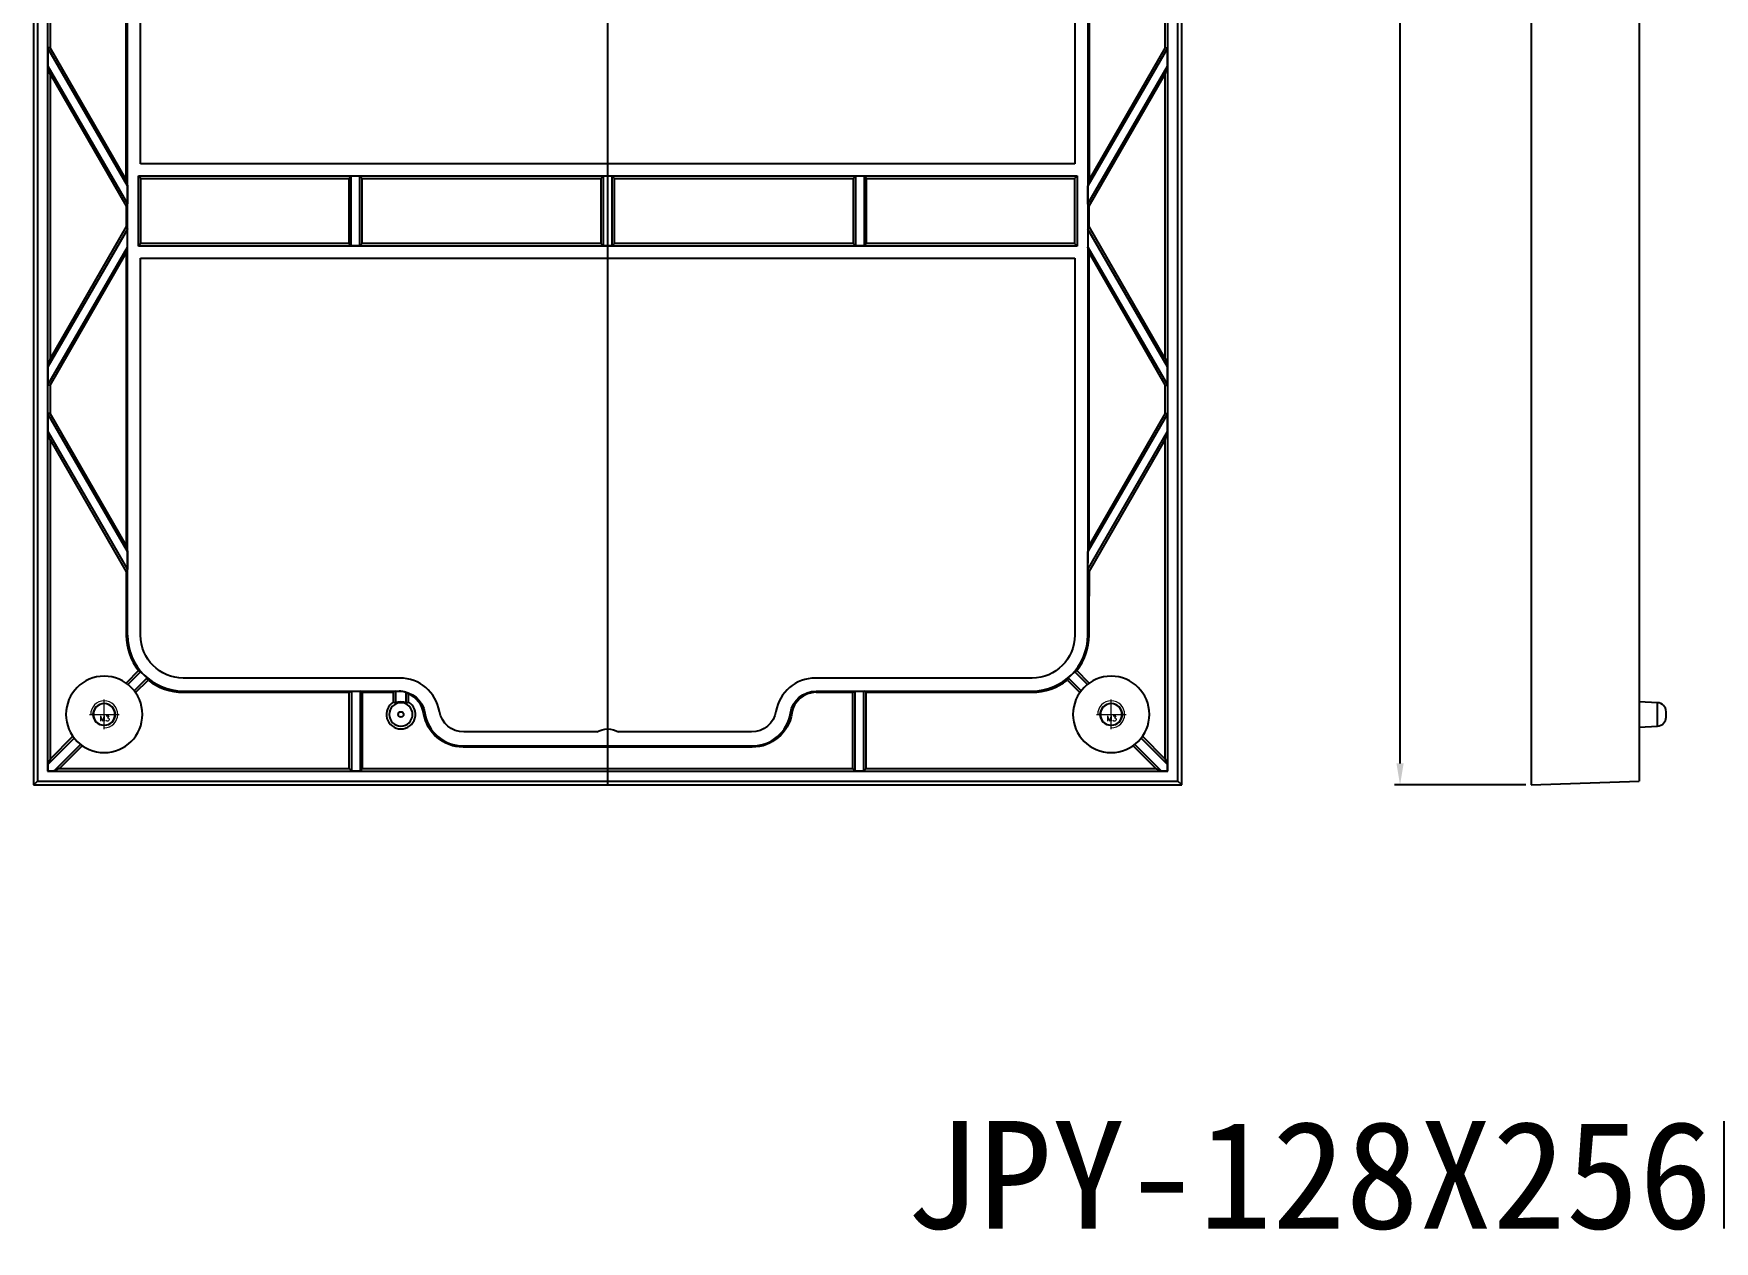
# Model space of a CAD drawing. Header units: inches. Extents: x -2430 to 863, y -476 to 866.
# Drawn here: x 506.1 to 693.1, y 510.6 to 644.9 of the extents above; entities that cross this region are included whole.
import ezdxf
from ezdxf.lldxf.tags import DXFTag

# ---------------------------------------------------------------- set-up
doc = ezdxf.new("R2010")
doc.units = ezdxf.units.IN
doc.header["$MEASUREMENT"] = 0
doc.layers.add('1', color=7, linetype='Continuous')
doc.layers.add('dim', color=82, linetype='Continuous', lineweight=9)
doc.layers.add('screw', color=33, linetype='Continuous', lineweight=13)
doc.styles.add('001', font='', dxfattribs={"width": 0.85})
doc.styles.add('TXT', font='txt.shx', dxfattribs={"bigfont": 'gbcbig.shx'})
doc.styles.get('001').set_extended_font_data('SimSun')
tags = doc.linetypes.add('CENTER', pattern=[2, 1.25, -0.25, 0.25, -0.25]).pattern_tags.tags
tags[10:11] = [DXFTag(74, 4), DXFTag(75, 0), DXFTag(340, '0'), DXFTag(46, 0.0), DXFTag(50, 0.0), DXFTag(44, 0.0), DXFTag(45, 0.0)]
tags[8:9] = [DXFTag(74, 4), DXFTag(75, 0), DXFTag(340, '0'), DXFTag(46, 0.0), DXFTag(50, 0.0), DXFTag(44, 0.0), DXFTag(45, 0.0)]
tags[6:7] = [DXFTag(74, 4), DXFTag(75, 0), DXFTag(340, '0'), DXFTag(46, 0.0), DXFTag(50, 0.0), DXFTag(44, 0.0), DXFTag(45, 0.0)]
tags[4:5] = [DXFTag(74, 4), DXFTag(75, 0), DXFTag(340, '0'), DXFTag(46, 0.0), DXFTag(50, 0.0), DXFTag(44, 0.0), DXFTag(45, 0.0)]
tags = doc.linetypes.add('HIDDEN', pattern=[0.5, 0.25, -0.25]).pattern_tags.tags
tags[6:7] = [DXFTag(74, 4), DXFTag(75, 0), DXFTag(340, '0'), DXFTag(46, 0.0), DXFTag(50, 0.0), DXFTag(44, 0.0), DXFTag(45, 0.0)]
tags[4:5] = [DXFTag(74, 4), DXFTag(75, 0), DXFTag(340, '0'), DXFTag(46, 0.0), DXFTag(50, 0.0), DXFTag(44, 0.0), DXFTag(45, 0.0)]
doc.dimstyles.new('MSTD-1.2倍', dxfattribs={"dimscale": 1.2, "dimtxt": 3, "dimasz": 2, "dimexe": 0.5, "dimexo": 0.5, "dimgap": 1, "dimtad": 0, "dimzin": 1, "dimdsep": 46, "dimtxsty": '001', "dimcen": 0, "dimclrd": 3, "dimclre": 3, "dimclrt": 4, "dimazin": 0, "dimtfac": 0.5, "dimtofl": 0, "dimtmove": 0, "dimatfit": 3, "dimfxl": 0, "dimarcsym": 0})

# ---------------------------------------------------------------- blocks, each defined once
blk = doc.blocks.new('screw_m3_g')
at = {"layer": 'screw', "color": 1, "linetype": 'CENTER', "ltscale": 1.524}
for p, q in [((-1.65, 0), (1.65, 0)), ((0, -1.65), (0, 1.65))]:
    blk.add_line(p, q, dxfattribs=at)
at = {"layer": 'screw', "color": 33, "linetype": 'HIDDEN', "ltscale": 1.524}
blk.add_circle((0, 0), 1.25, dxfattribs=at)
at = {"layer": 'screw', "color": 92, "linetype": 'HIDDEN', "ltscale": 1.524}
blk.add_arc((0, 0), 1.5, 270, 180, dxfattribs=at)
at = {"layer": 'screw', "color": 6, "style": 'TXT'}
blk.add_text('M3', height=0.6, dxfattribs=at).set_placement((-0.51, -0.75))
blk = doc.blocks.new('*D13')
at = {"layer": 'Defpoints', "color": 0}
for p in [(672.71, 817.03), (658.12, 561.33), (672.71, 561.33)]:
    blk.add_point(p, dxfattribs=at)
at = {"layer": 'dim', "color": 3, "lineweight": -2}
for p, q in [((672.11, 817.03), (657.52, 817.03)), ((658.12, 814.63), (658.12, 695.04)), ((658.12, 563.73), (658.12, 683.33)), ((672.11, 561.33), (657.52, 561.33))]:
    blk.add_line(p, q, dxfattribs=at)
at = {"layer": 'dim', "color": 3}
for points in [[(657.72, 814.63), (658.52, 814.63), (658.12, 817.03)], [(657.72, 563.73), (658.52, 563.73), (658.12, 561.33)]]:
    blk.add_solid(points, dxfattribs=at)
at = {"layer": 'dim', "color": 4, "insert": (658.12, 689.18), "char_height": 3, "attachment_point": 5, "rotation": 90, "style": '001'}
blk.add_mtext('255.70', dxfattribs=at)

msp = doc.modelspace()

# ---------------------------------------------------------------- linework, layer by layer
at = {"layer": '1', "color": 252}
for p, q in [((506.142, 817.031), (506.142, 561.331)), ((633.842, 561.331), (633.842, 817.031)), ((672.71, 817.031), (672.71, 561.331)), ((506.561, 816.612), (506.561, 561.75)), ((507.692, 815.481), (507.692, 562.881)), ((632.292, 562.881), (632.292, 815.481)), ((633.423, 561.75), (633.423, 816.612)), ((684.71, 816.612), (684.71, 561.75)), ((516.592, 577.981), (516.592, 678.181)), ((518.037, 630.425), (518.037, 678.181)), ((621.948, 678.181), (621.948, 630.425)), ((623.392, 678.181), (623.392, 586.014)), ((516.452, 628.681), (516.452, 661.142)), ((623.532, 661.142), (623.532, 628.681)), ((507.972, 646.453), (507.972, 643.369)), ((632.012, 643.369), (632.012, 646.453)), ((507.972, 643.369), (507.727, 643.304)), ((507.727, 643.304), (507.727, 641.304)), ((516.575, 627.979), (507.727, 643.304)), ((516.452, 628.681), (507.972, 643.369)), ((632.257, 643.304), (623.41, 627.979)), ((632.012, 643.369), (623.532, 628.681)), ((632.012, 643.369), (632.257, 643.304)), ((632.257, 641.304), (632.257, 643.304)), ((507.972, 640.391), (507.727, 641.304)), ((507.727, 641.304), (516.575, 625.98)), ((623.41, 625.98), (632.257, 641.304)), ((632.012, 640.391), (632.257, 641.304)), ((507.972, 640.391), (507.972, 608.761)), ((507.972, 640.391), (516.452, 625.702)), ((623.532, 625.702), (632.012, 640.391)), ((632.012, 608.761), (632.012, 640.391)), ((621.948, 630.425), (518.037, 630.425)), ((516.452, 628.681), (516.575, 627.979)), ((517.792, 629.081), (622.192, 629.081)), ((517.792, 621.281), (517.792, 629.081)), ((518.072, 628.801), (517.792, 629.081)), ((518.072, 628.801), (541.196, 628.801)), ((518.072, 621.56), (518.072, 628.801)), ((541.196, 628.801), (541.441, 629.046)), ((541.196, 628.801), (541.196, 621.56)), ((542.441, 629.046), (541.441, 629.046)), ((541.441, 629.046), (541.441, 621.316)), ((542.686, 628.801), (542.441, 629.046)), ((542.441, 621.316), (542.441, 629.046)), ((542.686, 628.801), (569.247, 628.801)), ((542.686, 621.56), (542.686, 628.801)), ((569.247, 628.801), (569.492, 629.046)), ((569.247, 628.801), (569.247, 621.56)), ((570.492, 629.046), (569.492, 629.046)), ((569.492, 629.046), (569.492, 621.316)), ((570.737, 628.801), (570.492, 629.046)), ((570.492, 621.316), (570.492, 629.046)), ((570.737, 628.801), (597.299, 628.801)), ((570.737, 621.56), (570.737, 628.801)), ((597.299, 628.801), (597.543, 629.046)), ((597.299, 628.801), (597.299, 621.56)), ((598.543, 629.046), (597.543, 629.046)), ((597.543, 629.046), (597.543, 621.316)), ((598.788, 628.801), (598.543, 629.046)), ((598.543, 621.316), (598.543, 629.046)), ((598.788, 628.801), (621.912, 628.801)), ((598.788, 621.56), (598.788, 628.801)), ((621.912, 628.801), (622.192, 629.081)), ((621.912, 628.801), (621.912, 621.56)), ((622.192, 629.081), (622.192, 621.281)), ((623.532, 628.681), (623.41, 627.979)), ((516.575, 627.979), (516.575, 625.98)), ((623.41, 625.98), (623.41, 627.979)), ((516.452, 625.702), (516.575, 625.98)), ((516.452, 625.702), (516.452, 623.45)), ((623.532, 625.702), (623.41, 625.98)), ((623.532, 623.45), (623.532, 625.702)), ((516.575, 623.172), (507.727, 607.848)), ((516.452, 623.45), (507.972, 608.761)), ((516.452, 623.45), (516.575, 623.172)), ((516.575, 621.173), (516.575, 623.172)), ((623.532, 623.45), (623.41, 623.172)), ((623.41, 623.172), (623.41, 621.173)), ((632.257, 607.848), (623.41, 623.172)), ((632.012, 608.761), (623.532, 623.45)), ((507.727, 605.849), (516.575, 621.173)), ((516.452, 620.472), (516.575, 621.173)), ((518.072, 621.56), (517.792, 621.281)), ((622.192, 621.281), (517.792, 621.281)), ((541.196, 621.56), (518.072, 621.56)), ((541.196, 621.56), (541.441, 621.316)), ((542.441, 621.316), (541.441, 621.316)), ((542.686, 621.56), (542.441, 621.316)), ((569.247, 621.56), (542.686, 621.56)), ((569.247, 621.56), (569.492, 621.316)), ((570.492, 621.316), (569.492, 621.316)), ((570.737, 621.56), (570.492, 621.316)), ((597.299, 621.56), (570.737, 621.56)), ((597.299, 621.56), (597.543, 621.316)), ((598.543, 621.316), (597.543, 621.316)), ((598.788, 621.56), (598.543, 621.316)), ((621.912, 621.56), (598.788, 621.56)), ((621.912, 621.56), (622.192, 621.281)), ((623.532, 620.472), (623.41, 621.173)), ((623.41, 621.173), (632.257, 605.849)), ((507.972, 605.783), (516.452, 620.472)), ((516.452, 620.472), (516.452, 588.011)), ((518.037, 619.936), (621.948, 619.936)), ((518.037, 577.981), (518.037, 619.936)), ((621.948, 619.936), (621.948, 577.981)), ((623.532, 588.011), (623.532, 620.472)), ((623.532, 620.472), (632.012, 605.783)), ((507.972, 608.761), (507.727, 607.848)), ((507.727, 607.848), (507.727, 605.849)), ((632.012, 608.761), (632.257, 607.848)), ((632.257, 605.849), (632.257, 607.848)), ((507.972, 605.783), (507.727, 605.849)), ((507.972, 605.783), (507.972, 602.7)), ((632.012, 605.783), (632.257, 605.849)), ((632.012, 602.7), (632.012, 605.783)), ((507.972, 602.7), (507.727, 602.634)), ((507.727, 602.634), (507.727, 600.635)), ((516.575, 587.31), (507.727, 602.634)), ((516.452, 588.011), (507.972, 602.7)), ((632.257, 602.634), (623.41, 587.31)), ((632.012, 602.7), (623.532, 588.011)), ((632.012, 602.7), (632.257, 602.634)), ((632.257, 600.635), (632.257, 602.634)), ((507.972, 599.721), (507.727, 600.635)), ((507.727, 600.635), (516.575, 585.31)), ((623.41, 585.31), (632.257, 600.635)), ((632.012, 599.721), (632.257, 600.635)), ((507.972, 599.721), (507.972, 564.213)), ((507.972, 599.721), (516.452, 585.032)), ((623.532, 585.032), (632.012, 599.721)), ((632.012, 564.213), (632.012, 599.721)), ((516.452, 588.011), (516.575, 587.31)), ((516.575, 587.31), (516.575, 585.31)), ((623.532, 588.011), (623.41, 587.31)), ((623.41, 586.014), (623.41, 587.31)), ((516.452, 585.032), (516.575, 585.31)), ((623.392, 582.348), (623.392, 586.014)), ((623.41, 586.014), (623.392, 586.014)), ((623.41, 585.31), (623.41, 586.014)), ((623.532, 585.032), (623.41, 585.31)), ((516.452, 585.032), (516.452, 577.981)), ((623.532, 585.032), (623.532, 582.348)), ((623.392, 577.981), (623.392, 582.348)), ((623.532, 582.348), (623.392, 582.348)), ((623.532, 577.981), (623.532, 582.348)), ((516.452, 577.981), (516.592, 577.981)), ((623.532, 577.981), (623.392, 577.981)), ((517.814, 574.055), (516.424, 572.666)), ((518.056, 573.952), (516.623, 572.519)), ((623.361, 572.519), (621.928, 573.952)), ((623.56, 572.666), (622.17, 574.055)), ((517.33, 571.812), (518.763, 573.245)), ((517.477, 571.613), (518.867, 573.002)), ((546.893, 573.225), (522.792, 573.225)), ((617.192, 573.225), (593.091, 573.225)), ((621.117, 573.002), (622.507, 571.613)), ((621.221, 573.245), (622.654, 571.812)), ((522.792, 571.781), (546.792, 571.781)), ((522.792, 571.641), (522.792, 571.781)), ((522.792, 571.641), (541.248, 571.641)), ((541.248, 571.641), (541.492, 571.763)), ((541.248, 563.16), (541.248, 571.641)), ((541.492, 571.763), (542.492, 571.763)), ((541.492, 571.763), (541.492, 562.916)), ((542.737, 571.641), (542.492, 571.763)), ((542.492, 562.916), (542.492, 571.763)), ((542.737, 571.641), (546.147, 571.641)), ((542.737, 563.16), (542.737, 571.641)), ((546.392, 571.763), (546.147, 571.641)), ((546.147, 571.641), (546.147, 570.559)), ((546.392, 571.763), (546.792, 571.763)), ((546.392, 571.763), (546.392, 570.483)), ((546.792, 571.781), (546.792, 571.763)), ((547.592, 570.483), (547.592, 571.65)), ((547.837, 570.559), (547.837, 571.436)), ((593.192, 571.781), (617.192, 571.781)), ((593.192, 571.641), (593.192, 571.781)), ((593.192, 571.641), (597.248, 571.641)), ((597.248, 571.641), (597.492, 571.763)), ((597.248, 563.16), (597.248, 571.641)), ((597.492, 571.763), (598.492, 571.763)), ((597.492, 571.763), (597.492, 562.916)), ((598.737, 571.641), (598.492, 571.763)), ((598.492, 562.916), (598.492, 571.763)), ((598.737, 571.641), (617.192, 571.641)), ((598.737, 563.16), (598.737, 571.641)), ((617.192, 571.641), (617.192, 571.781)), ((686.762, 570.48), (684.71, 570.588)), ((686.762, 567.881), (686.762, 570.48)), ((549.658, 569.324), (549.52, 569.302)), ((590.326, 569.324), (590.464, 569.302)), ((687.71, 569.181), (687.71, 569.482)), ((687.71, 568.88), (687.71, 569.181)), ((510.654, 566.55), (507.727, 563.623)), ((510.507, 566.749), (507.972, 564.213)), ((568.776, 567.225), (553.992, 567.225)), ((585.992, 567.225), (571.208, 567.225)), ((632.257, 563.623), (629.33, 566.55)), ((632.012, 564.213), (629.477, 566.749)), ((684.71, 567.774), (686.762, 567.881)), ((508.434, 562.916), (511.361, 565.843)), ((509.025, 563.16), (511.56, 565.696)), ((553.908, 565.681), (586.077, 565.681)), ((553.908, 565.681), (553.908, 565.541)), ((586.077, 565.541), (553.908, 565.541)), ((586.077, 565.681), (586.077, 565.541)), ((628.424, 565.696), (630.959, 563.16)), ((628.623, 565.843), (631.55, 562.916)), ((507.692, 562.881), (507.727, 562.916)), ((507.692, 562.881), (632.292, 562.881)), ((507.972, 564.213), (507.727, 563.623)), ((507.727, 563.623), (507.727, 562.916)), ((507.727, 562.916), (508.434, 562.916)), ((509.025, 563.16), (508.434, 562.916)), ((509.025, 563.16), (541.248, 563.16)), ((541.248, 563.16), (541.492, 562.916)), ((541.492, 562.916), (542.492, 562.916)), ((542.737, 563.16), (542.492, 562.916)), ((542.737, 563.16), (597.248, 563.16)), ((597.248, 563.16), (597.492, 562.916)), ((597.492, 562.916), (598.492, 562.916)), ((598.737, 563.16), (598.492, 562.916)), ((598.737, 563.16), (630.959, 563.16)), ((630.959, 563.16), (631.55, 562.916)), ((631.55, 562.916), (632.257, 562.916)), ((632.012, 564.213), (632.257, 563.623)), ((632.257, 562.916), (632.257, 563.623)), ((632.292, 562.881), (632.257, 562.916)), ((506.142, 561.331), (506.561, 561.75)), ((506.142, 561.331), (633.842, 561.331)), ((506.561, 561.75), (633.423, 561.75)), ((633.842, 561.331), (633.423, 561.75)), ((672.71, 561.331), (684.71, 561.75))]:
    msp.add_line(p, q, dxfattribs=at)
at = {"layer": '1', "color": 1, "linetype": 'CENTER', "ltscale": 12.97432}
msp.add_line((569.992, 561.331), (569.992, 817.031), dxfattribs=at)
at = {"layer": '1', "color": 252, "extrusion": (0, 0, -1)}
msp.add_circle((-546.992, 569.181), 1.3, dxfattribs=at)
at = {"layer": '1', "color": 252}
msp.add_circle((546.992, 569.181), 0.301, dxfattribs=at)
for centre, radius, start, end in [((522.792, 577.981), 6.34, 180, 218.25494), ((522.792, 577.981), 6.2, 180, 270), ((617.192, 577.981), 6.2, 270, 0), ((617.192, 577.981), 6.34, 321.74506, 0), ((522.792, 577.981), 6.217, 220.38864, 229.61136), ((617.192, 577.981), 6.217, 310.38864, 319.61136), ((513.992, 569.181), 4.25, 90, 270), ((513.992, 569.181), 4.25, 270, 90), ((522.792, 577.981), 6.34, 231.74506, 270), ((546.893, 568.781), 4.444, 9.59407, 90), ((593.091, 568.781), 4.444, 90, 170.40593), ((617.192, 577.981), 6.34, 270, 308.25494), ((625.992, 569.181), 4.25, 90, 270), ((625.992, 569.181), 4.25, 270, 90), ((513.992, 569.181), 1.2, 90, 270), ((513.992, 569.181), 1.2, 270, 90), ((546.992, 569.181), 1.617, 121.49749, 58.50251), ((546.792, 568.881), 2.883, 73.88698, 90), ((546.792, 568.881), 2.76, 8.78794, 67.76001), ((593.192, 568.881), 2.76, 90, 171.21206), ((625.992, 569.181), 1.2, 90, 270), ((625.992, 569.181), 1.2, 270, 90), ((686.71, 569.482), 1, 0, 87), ((553.908, 569.981), 4.3, 188.78794, 270), ((586.077, 569.981), 4.3, 270, 351.21206), ((686.71, 568.88), 1, 273, 0)]:
    msp.add_arc(centre, radius, start, end, dxfattribs=at)
at = {"layer": '1', "color": 252, "extrusion": (0, 0, -1)}
for centre, radius, start, end in [((-522.792, 577.981), 4.756, 270, 0), ((-617.192, 577.981), 4.756, 180, 270), ((-546.992, 569.181), 1.433, 65.25521, 114.74479), ((-546.792, 568.881), 2.9, 90, 171.21206), ((-593.192, 568.881), 2.9, 8.78794, 90), ((-553.908, 569.981), 4.44, 270, 351.21206), ((-553.992, 569.981), 2.756, 270, 350.40593), ((-585.992, 569.981), 2.756, 189.59407, 270), ((-586.077, 569.981), 4.44, 188.78794, 270), ((-569.992, 565.181), 2.379, 59.25043, 90), ((-569.992, 565.181), 2.379, 90, 120.74957)]:
    msp.add_arc(centre, radius, start, end, dxfattribs=at)
for centre, major_axis, ratio, start_param, end_param in [((519.985, 580.788), (-5.622, 5.622), 0.866377, 4.2606629, 4.2946048), ((620, 580.788), (-5.622, -5.622), 0.8663771, 5.1301735, 5.1641154), ((525.6, 575.173), (-5.622, 5.622), 0.8663773, 5.1301743, 5.1641161), ((614.385, 575.173), (-5.622, -5.622), 0.8663772, 4.260662, 4.2946039), ((545.31, 569.181), (-2.244, 0), 0.6620427, 1.9531418, 2.0738934), ((544.609, 568.881), (-4.373, 0), 0.8663771, 2.3217706, 2.401379), ((548.674, 569.181), (-2.244, 0), 0.6620427, 1.0676992, 1.1884508)]:
    msp.add_ellipse(centre, major_axis=major_axis, ratio=ratio, start_param=start_param, end_param=end_param, dxfattribs=at)

# ---------------------------------------------------------------- block references
at = {"layer": 'screw'}
for p in [(513.992, 569.181), (625.992, 569.181)]:
    msp.add_blockref('screw_m3_g', p, dxfattribs=at)

# ---------------------------------------------------------------- texts
at = {"insert": (603.078, 523.968), "char_height": 12, "width": 452.75035, "attachment_point": 1}
msp.add_mtext('{\\fNSimSun|b0|i0|c134|p49;JPY-128X256P4底壳}', dxfattribs=at)

# ---------------------------------------------------------------- dimensions: what is measured, and where the dimension line sits
at = {"layer": 'dim'}
dim = msp.add_linear_dim(base=(658.12, 561.331), p1=(672.71, 817.031), p2=(672.71, 561.331), angle=90, dimstyle='MSTD-1.2倍', override={"dimtxt": 2.5, "dimexe": 0.49975, "dimexo": 0.49975, "dimgap": 0.49975}, dxfattribs=at)
dim.commit()
dim.dimension.update_dxf_attribs({"geometry": '*D13', "text_midpoint": (658.12, 689.181)})

doc.saveas('drawing.dxf')
